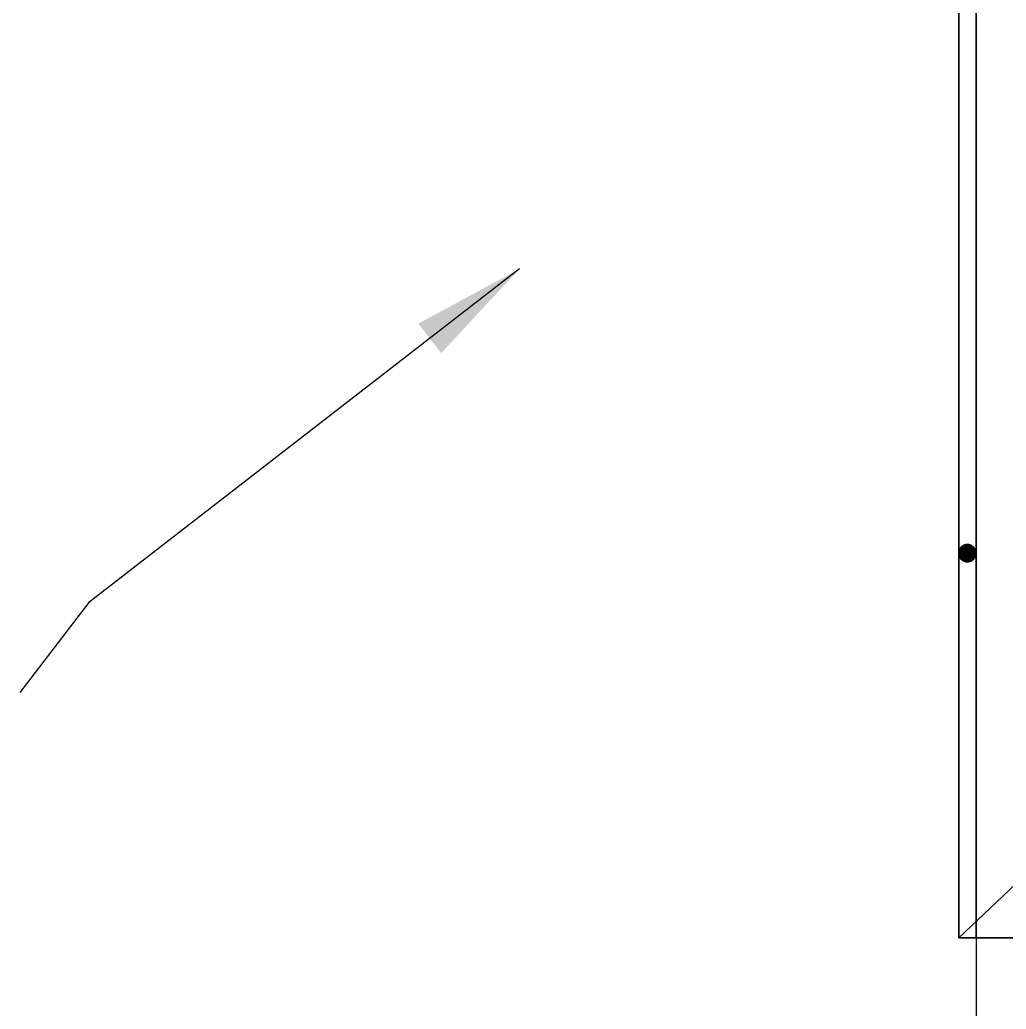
# Model space of a CAD drawing. Extents: x -1989 to 1557, y -2316 to 1157.
# Drawn here: x -351.4 to -66.3, y -45.6 to 240.3 of the extents above; entities that cross this region are included whole.
import ezdxf

# ---------------------------------------------------------------- set-up
doc = ezdxf.new("R2010")
doc.units = 0
doc.layers.get('0').update_dxf_attribs({"color": 13, "linetype": 'CONTINUOUS'})
for name, color, linetype in [('COLUMN', 5, 'CONTINUOUS'), ('RED_DUST_1', 12, 'CONTINUOUS'), ('SITE', 250, 'CONTINUOUS')]:
    doc.layers.add(name, color=color, linetype=linetype)
doc.dimstyles.get("Standard").update_dxf_attribs({"dimtxt": 0.18, "dimasz": 0.18, "dimexe": 0.18, "dimexo": 0.0625, "dimgap": 0.09, "dimtad": 0, "dimtih": 1, "dimtoh": 1, "dimdec": 4, "dimzin": 0, "dimtxsty": 'STANDARD', "dimcen": 0.09, "dimazin": 3, "dimtfac": 1, "dimtdec": 4, "dimtofl": 0, "dimtmove": 0, "dimatfit": 3, "dimtolj": 1, "dimtzin": 0})

# ---------------------------------------------------------------- blocks, each defined once
blk = doc.blocks.new('GROUP_8')
for p, q in [((0, 540), (0, 0)), ((0, 0), (570, 0))]:
    blk.add_line(p, q)
mesh = blk.add_polyface()
corners = [(570, 540), (0, 0), (0, 540), (570, 0)]
mesh.append_faces([[corners[k] for k in face] for face in [(0, 1, 2), (1, 0, 3)]], dxfattribs={"vtx0": -1})
blk = doc.blocks.new('GROUP_1')
at = {"color": 7}
for p, q in [((62.41, 2404.81, 190), (61.6, 2404.27, 190)), ((62.41, 2404.81), (61.6, 2404.27)), ((61.6, 2404.27), (62.41, 2404.81, 190)), ((62.12, 2404.67, 190), (61.96, 2404.57, 190)), ((62.28, 2404.75, 190), (62.12, 2404.67, 190)), ((62.45, 2404.83, 190), (62.28, 2404.75, 190)), ((63.37, 2405, 190), (62.41, 2404.81, 190)), ((63.37, 2405), (62.41, 2404.81)), ((62.41, 2404.81), (63.37, 2405, 190)), ((62.41, 2404.81, 190), (62.41, 2404.81)), ((62.63, 2404.89, 190), (62.45, 2404.83, 190)), ((62.81, 2404.94, 190), (62.63, 2404.89, 190)), ((62.99, 2404.97, 190), (62.81, 2404.94, 190)), ((63.18, 2404.99, 190), (62.99, 2404.97, 190)), ((63.37, 2405, 190), (63.18, 2404.99, 190)), ((64.32, 2404.81, 190), (63.37, 2405, 190)), ((63.37, 2405, 190), (63.37, 2405)), ((64.32, 2404.81), (63.37, 2405)), ((63.37, 2405), (64.32, 2404.81, 190)), ((63.55, 2404.99, 190), (63.37, 2405, 190)), ((63.74, 2404.97, 190), (63.55, 2404.99, 190)), ((63.92, 2404.94, 190), (63.74, 2404.97, 190)), ((64.1, 2404.89, 190), (63.92, 2404.94, 190)), ((64.28, 2404.83, 190), (64.1, 2404.89, 190)), ((64.45, 2404.75, 190), (64.28, 2404.83, 190)), ((65.13, 2404.27, 190), (64.32, 2404.81, 190)), ((65.13, 2404.27), (64.32, 2404.81)), ((64.32, 2404.81), (65.13, 2404.27, 190)), ((64.32, 2404.81, 190), (64.32, 2404.81)), ((64.62, 2404.67, 190), (64.45, 2404.75, 190)), ((64.77, 2404.57, 190), (64.62, 2404.67, 190)), ((61.06, 2403.46, 190), (60.87, 2402.5, 190)), ((61.06, 2403.46), (60.87, 2402.5)), ((60.87, 2402.5), (61.06, 2403.46, 190)), ((60.89, 2402.87, 190), (60.87, 2402.69, 190)), ((60.87, 2402.69, 190), (60.87, 2402.5, 190)), ((60.87, 2402.5, 190), (61.06, 2401.54, 190)), ((60.87, 2402.5, 190), (60.87, 2402.5)), ((60.87, 2402.5), (61.06, 2401.54)), ((61.06, 2401.54), (60.87, 2402.5, 190)), ((60.87, 2402.5, 190), (60.87, 2402.31, 190)), ((60.87, 2402.31, 190), (60.89, 2402.13, 190)), ((60.93, 2403.06, 190), (60.89, 2402.87, 190)), ((60.89, 2402.13, 190), (60.93, 2401.94, 190)), ((60.98, 2403.24, 190), (60.93, 2403.06, 190)), ((60.93, 2401.94, 190), (60.98, 2401.76, 190)), ((61.04, 2403.41, 190), (60.98, 2403.24, 190)), ((60.98, 2401.76, 190), (61.04, 2401.59, 190)), ((61.11, 2403.58, 190), (61.04, 2403.41, 190)), ((61.6, 2404.27, 190), (61.06, 2403.46, 190)), ((61.6, 2404.27), (61.06, 2403.46)), ((61.06, 2403.46), (61.6, 2404.27, 190)), ((61.06, 2403.46, 190), (61.06, 2403.46)), ((61.2, 2403.75, 190), (61.11, 2403.58, 190)), ((61.3, 2403.91, 190), (61.2, 2403.75, 190)), ((61.41, 2404.06, 190), (61.3, 2403.91, 190)), ((61.53, 2404.2, 190), (61.41, 2404.06, 190)), ((61.67, 2404.33, 190), (61.53, 2404.2, 190)), ((61.6, 2404.27, 190), (61.6, 2404.27)), ((61.81, 2404.45, 190), (61.67, 2404.33, 190)), ((61.96, 2404.57, 190), (61.81, 2404.45, 190)), ((64.93, 2404.45, 190), (64.77, 2404.57, 190)), ((65.07, 2404.33, 190), (64.93, 2404.45, 190)), ((65.2, 2404.2, 190), (65.07, 2404.33, 190)), ((65.68, 2403.46, 190), (65.13, 2404.27, 190)), ((65.13, 2404.27, 190), (65.13, 2404.27)), ((65.68, 2403.46), (65.13, 2404.27)), ((65.13, 2404.27), (65.68, 2403.46, 190)), ((65.32, 2404.06, 190), (65.2, 2404.2, 190)), ((65.43, 2403.91, 190), (65.32, 2404.06, 190)), ((65.53, 2403.75, 190), (65.43, 2403.91, 190)), ((65.62, 2403.58, 190), (65.53, 2403.75, 190)), ((65.69, 2403.41, 190), (65.62, 2403.58, 190)), ((65.87, 2402.5, 190), (65.68, 2403.46, 190)), ((65.87, 2402.5), (65.68, 2403.46)), ((65.68, 2403.46), (65.87, 2402.5, 190)), ((65.68, 2403.46, 190), (65.68, 2403.46)), ((65.68, 2401.54, 190), (65.87, 2402.5, 190)), ((65.68, 2401.54), (65.87, 2402.5)), ((65.87, 2402.5), (65.68, 2401.54, 190)), ((65.76, 2403.24, 190), (65.69, 2403.41, 190)), ((65.69, 2401.59, 190), (65.76, 2401.76, 190)), ((65.8, 2403.06, 190), (65.76, 2403.24, 190)), ((65.76, 2401.76, 190), (65.8, 2401.94, 190)), ((65.84, 2402.87, 190), (65.8, 2403.06, 190)), ((65.8, 2401.94, 190), (65.84, 2402.13, 190)), ((65.86, 2402.69, 190), (65.84, 2402.87, 190)), ((65.84, 2402.13, 190), (65.86, 2402.31, 190)), ((65.87, 2402.5, 190), (65.86, 2402.69, 190)), ((65.86, 2402.31, 190), (65.87, 2402.5, 190)), ((65.87, 2402.5, 190), (65.87, 2402.5)), ((61.04, 2401.59, 190), (61.11, 2401.42, 190)), ((61.06, 2401.54, 190), (61.6, 2400.73, 190)), ((61.06, 2401.54, 190), (61.06, 2401.54)), ((61.06, 2401.54), (61.6, 2400.73)), ((61.6, 2400.73), (61.06, 2401.54, 190)), ((61.11, 2401.42, 190), (61.2, 2401.25, 190)), ((61.2, 2401.25, 190), (61.3, 2401.09, 190)), ((61.3, 2401.09, 190), (61.41, 2400.94, 190)), ((61.41, 2400.94, 190), (61.53, 2400.8, 190)), ((61.53, 2400.8, 190), (61.67, 2400.67, 190)), ((61.6, 2400.73, 190), (62.41, 2400.19, 190)), ((61.6, 2400.73, 190), (61.6, 2400.73)), ((61.6, 2400.73), (62.41, 2400.19)), ((62.41, 2400.19), (61.6, 2400.73, 190)), ((61.67, 2400.67, 190), (61.81, 2400.55, 190)), ((61.81, 2400.55, 190), (61.96, 2400.43, 190)), ((61.96, 2400.43, 190), (62.12, 2400.33, 190)), ((62.12, 2400.33, 190), (62.28, 2400.25, 190)), ((62.28, 2400.25, 190), (62.45, 2400.17, 190)), ((62.41, 2400.19, 190), (63.37, 2400, 190)), ((62.41, 2400.19, 190), (62.41, 2400.19)), ((62.41, 2400.19), (63.37, 2400)), ((63.37, 2400), (62.41, 2400.19, 190)), ((62.45, 2400.17, 190), (62.63, 2400.11, 190)), ((62.63, 2400.11, 190), (62.81, 2400.06, 190)), ((62.81, 2400.06, 190), (62.99, 2400.03, 190)), ((62.99, 2400.03, 190), (63.18, 2400.01, 190)), ((63.18, 2400.01, 190), (63.37, 2400, 190)), ((63.37, 2400, 190), (64.32, 2400.19, 190)), ((63.37, 2400), (64.32, 2400.19)), ((64.32, 2400.19), (63.37, 2400, 190)), ((63.37, 2400, 190), (63.55, 2400.01, 190)), ((63.37, 2400, 190), (63.37, 2400)), ((63.55, 2400.01, 190), (63.74, 2400.03, 190)), ((63.74, 2400.03, 190), (63.92, 2400.06, 190)), ((63.92, 2400.06, 190), (64.1, 2400.11, 190)), ((64.1, 2400.11, 190), (64.28, 2400.17, 190)), ((64.28, 2400.17, 190), (64.45, 2400.25, 190)), ((64.32, 2400.19, 190), (65.13, 2400.73, 190)), ((64.32, 2400.19), (65.13, 2400.73)), ((65.13, 2400.73), (64.32, 2400.19, 190)), ((64.32, 2400.19, 190), (64.32, 2400.19)), ((64.45, 2400.25, 190), (64.62, 2400.33, 190)), ((64.62, 2400.33, 190), (64.77, 2400.43, 190)), ((64.77, 2400.43, 190), (64.93, 2400.55, 190)), ((64.93, 2400.55, 190), (65.07, 2400.67, 190)), ((65.07, 2400.67, 190), (65.2, 2400.8, 190)), ((65.13, 2400.73, 190), (65.68, 2401.54, 190)), ((65.13, 2400.73), (65.68, 2401.54)), ((65.68, 2401.54), (65.13, 2400.73, 190)), ((65.13, 2400.73, 190), (65.13, 2400.73)), ((65.2, 2400.8, 190), (65.32, 2400.94, 190)), ((65.32, 2400.94, 190), (65.43, 2401.09, 190)), ((65.43, 2401.09, 190), (65.53, 2401.25, 190)), ((65.53, 2401.25, 190), (65.62, 2401.42, 190)), ((65.62, 2401.42, 190), (65.69, 2401.59, 190)), ((65.68, 2401.54, 190), (65.68, 2401.54))]:
    blk.add_line(p, q, dxfattribs=at)
at = {"layer": 'COLUMN', "color": 7}
blk.add_polyline3d([(65.87, 2402.5, 190), (65.82, 2402.95, 190), (65.69, 2403.42, 190), (65.46, 2403.87, 190), (65.13, 2404.27, 190), (64.73, 2404.59, 190), (64.29, 2404.82, 190), (63.82, 2404.96, 190), (63.37, 2405, 190), (62.91, 2404.96, 190), (62.45, 2404.82, 190), (62, 2404.59, 190), (61.6, 2404.27, 190), (61.27, 2403.87, 190), (61.04, 2403.42, 190), (60.91, 2402.95, 190), (60.87, 2402.5, 190), (60.91, 2402.05, 190), (61.04, 2401.58, 190), (61.27, 2401.13, 190), (61.6, 2400.73, 190), (62, 2400.41, 190), (62.45, 2400.18, 190), (62.91, 2400.04, 190), (63.37, 2400, 190), (63.82, 2400.04, 190), (64.29, 2400.18, 190), (64.73, 2400.41, 190), (65.13, 2400.73, 190), (65.46, 2401.13, 190), (65.69, 2401.58, 190), (65.82, 2402.05, 190), (65.87, 2402.5, 190)], close=True, dxfattribs=at)
at = {"layer": 'RED_DUST_1', "color": 7}
blk.add_polyline3d([(154.65, 2831.29, 0), (635.87, 2831.29, 0), (635.87, 2291.29, 0), (65.87, 2291.29, 0), (65.87, 2742.5, 0), (154.65, 2831.29, 0)], close=True, dxfattribs=at)
at = {"layer": 'SITE', "color": 7}
blk.add_polyline3d([(65.87, 2742.5, 0), (65.87, 2.5, 0)], dxfattribs=at)
at = {"layer": 'COLUMN', "color": 7}
mesh = blk.add_polyface(dxfattribs=at)
corners = [(61.06, 2401.54, 190), (61.06, 2403.46, 190), (60.87, 2402.5, 190), (61.6, 2400.73, 190), (61.6, 2404.27, 190), (62.41, 2400.19, 190), (62.41, 2404.81, 190), (63.37, 2400, 190), (63.37, 2405, 190), (64.32, 2400.19, 190), (64.32, 2404.81, 190), (65.13, 2400.73, 190), (65.13, 2404.27, 190), (65.68, 2401.54, 190), (65.68, 2403.46, 190), (65.87, 2402.5, 190)]
mesh.append_faces([[corners[k] for k in face] for face in [(0, 1, 2), (14, 13, 15)]], dxfattribs={"vtx0": -1, "color": 7})
mesh.append_faces([[corners[k] for k in face] for face in [(1, 3, 4), (4, 5, 6), (6, 7, 8), (8, 9, 10), (10, 11, 12), (12, 13, 14)]], dxfattribs={"vtx0": -1, "vtx1": -1, "color": 7})
mesh.append_faces([[corners[k] for k in face] for face in [(1, 0, 3), (4, 3, 5), (6, 5, 7), (8, 7, 9), (10, 9, 11), (12, 11, 13)]], dxfattribs={"vtx0": -1, "vtx2": -1, "color": 7})
mesh = blk.add_polyface(dxfattribs=at)
corners = [(61.06, 2403.46), (61.06, 2401.54), (60.87, 2402.5), (61.6, 2404.27), (61.6, 2400.73), (62.41, 2404.81), (62.41, 2400.19), (63.37, 2405), (63.37, 2400), (64.32, 2404.81), (64.32, 2400.19), (65.13, 2404.27), (65.13, 2400.73), (65.68, 2403.46), (65.68, 2401.54), (65.87, 2402.5)]
mesh.append_faces([[corners[k] for k in face] for face in [(0, 1, 2), (14, 13, 15)]], dxfattribs={"vtx0": -1, "color": 7})
mesh.append_faces([[corners[k] for k in face] for face in [(1, 3, 4), (4, 5, 6), (6, 7, 8), (8, 9, 10), (10, 11, 12), (12, 13, 14)]], dxfattribs={"vtx0": -1, "vtx1": -1, "color": 7})
mesh.append_faces([[corners[k] for k in face] for face in [(1, 0, 3), (4, 3, 5), (6, 5, 7), (8, 7, 9), (10, 9, 11), (12, 11, 13)]], dxfattribs={"vtx0": -1, "vtx2": -1, "color": 7})
mesh = blk.add_polyface(dxfattribs=at)
corners = [(60.87, 2402.31, 190), (60.87, 2402.69, 190), (60.87, 2402.5, 190), (60.89, 2402.13, 190), (60.89, 2402.87, 190), (60.93, 2401.94, 190), (60.93, 2403.06, 190), (60.98, 2401.76, 190), (60.98, 2403.24, 190), (61.04, 2401.59, 190), (61.04, 2403.41, 190), (61.11, 2401.42, 190), (61.11, 2403.58, 190), (61.2, 2401.25, 190), (61.2, 2403.75, 190), (61.3, 2401.09, 190), (61.3, 2403.91, 190), (61.41, 2400.94, 190), (61.41, 2404.06, 190), (61.53, 2400.8, 190), (61.53, 2404.2, 190), (61.67, 2400.67, 190), (61.67, 2404.33, 190), (61.81, 2400.55, 190), (61.81, 2404.45, 190), (61.96, 2400.43, 190), (61.96, 2404.57, 190), (62.12, 2400.33, 190), (62.12, 2404.67, 190), (62.28, 2400.25, 190), (62.28, 2404.75, 190), (62.45, 2400.17, 190), (62.45, 2404.83, 190), (62.63, 2400.11, 190), (62.63, 2404.89, 190), (62.81, 2400.06, 190), (62.81, 2404.94, 190), (62.99, 2400.03, 190), (62.99, 2404.97, 190), (63.18, 2400.01, 190), (63.18, 2404.99, 190), (63.37, 2400, 190), (63.37, 2405, 190), (63.55, 2400.01, 190), (63.55, 2404.99, 190), (63.74, 2400.03, 190), (63.74, 2404.97, 190), (63.92, 2400.06, 190), (63.92, 2404.94, 190), (64.1, 2400.11, 190), (64.1, 2404.89, 190), (64.28, 2400.17, 190), (64.28, 2404.83, 190), (64.45, 2400.25, 190), (64.45, 2404.75, 190), (64.62, 2400.33, 190), (64.62, 2404.67, 190), (64.77, 2400.43, 190), (64.77, 2404.57, 190), (64.93, 2400.55, 190), (64.93, 2404.45, 190), (65.07, 2400.67, 190), (65.07, 2404.33, 190), (65.2, 2400.8, 190), (65.2, 2404.2, 190), (65.32, 2400.94, 190), (65.32, 2404.06, 190), (65.43, 2401.09, 190), (65.43, 2403.91, 190), (65.53, 2401.25, 190), (65.53, 2403.75, 190), (65.62, 2401.42, 190), (65.62, 2403.58, 190), (65.69, 2401.59, 190), (65.69, 2403.41, 190), (65.76, 2401.76, 190), (65.76, 2403.24, 190), (65.8, 2401.94, 190), (65.8, 2403.06, 190), (65.84, 2402.13, 190), (65.84, 2402.87, 190), (65.86, 2402.31, 190), (65.86, 2402.69, 190), (65.87, 2402.5, 190)]
mesh.append_faces([[corners[k] for k in face] for face in [(0, 1, 2), (82, 81, 83)]], dxfattribs={"vtx0": -1, "color": 7})
mesh.append_faces([[corners[k] for k in face] for face in [(1, 3, 4), (4, 5, 6), (6, 7, 8), (8, 9, 10), (10, 11, 12), (12, 13, 14), (14, 15, 16), (16, 17, 18), (18, 19, 20), (20, 21, 22), (22, 23, 24), (24, 25, 26), (26, 27, 28), (28, 29, 30), (30, 31, 32), (32, 33, 34), (34, 35, 36), (36, 37, 38), (38, 39, 40), (40, 41, 42), (42, 43, 44), (44, 45, 46), (46, 47, 48), (48, 49, 50), (50, 51, 52), (52, 53, 54), (54, 55, 56), (56, 57, 58), (58, 59, 60), (60, 61, 62), (62, 63, 64), (64, 65, 66), (66, 67, 68), (68, 69, 70), (70, 71, 72), (72, 73, 74), (74, 75, 76), (76, 77, 78), (78, 79, 80), (80, 81, 82)]], dxfattribs={"vtx0": -1, "vtx1": -1, "color": 7})
mesh.append_faces([[corners[k] for k in face] for face in [(1, 0, 3), (4, 3, 5), (6, 5, 7), (8, 7, 9), (10, 9, 11), (12, 11, 13), (14, 13, 15), (16, 15, 17), (18, 17, 19), (20, 19, 21), (22, 21, 23), (24, 23, 25), (26, 25, 27), (28, 27, 29), (30, 29, 31), (32, 31, 33), (34, 33, 35), (36, 35, 37), (38, 37, 39), (40, 39, 41), (42, 41, 43), (44, 43, 45), (46, 45, 47), (48, 47, 49), (50, 49, 51), (52, 51, 53), (54, 53, 55), (56, 55, 57), (58, 57, 59), (60, 59, 61), (62, 61, 63), (64, 63, 65), (66, 65, 67), (68, 67, 69), (70, 69, 71), (72, 71, 73), (74, 73, 75), (76, 75, 77), (78, 77, 79), (80, 79, 81)]], dxfattribs={"vtx0": -1, "vtx2": -1, "color": 7})
mesh = blk.add_polyface(dxfattribs=at)
corners = [(62.41, 2404.81, 190), (62.41, 2404.81), (61.6, 2404.27)]
mesh.append_faces([[corners[k] for k in face] for face in [(0, 1, 2)]], dxfattribs={"color": 7})
mesh = blk.add_polyface(dxfattribs=at)
corners = [(62.41, 2404.81, 190), (61.6, 2404.27), (61.6, 2404.27, 190)]
mesh.append_faces([[corners[k] for k in face] for face in [(0, 1, 2)]], dxfattribs={"color": 7})
mesh = blk.add_polyface(dxfattribs=at)
corners = [(63.37, 2405, 190), (63.37, 2405), (62.41, 2404.81)]
mesh.append_faces([[corners[k] for k in face] for face in [(0, 1, 2)]], dxfattribs={"color": 7})
mesh = blk.add_polyface(dxfattribs=at)
corners = [(63.37, 2405, 190), (62.41, 2404.81), (62.41, 2404.81, 190)]
mesh.append_faces([[corners[k] for k in face] for face in [(0, 1, 2)]], dxfattribs={"color": 7})
mesh = blk.add_polyface(dxfattribs=at)
corners = [(64.32, 2404.81, 190), (64.32, 2404.81), (63.37, 2405)]
mesh.append_faces([[corners[k] for k in face] for face in [(0, 1, 2)]], dxfattribs={"color": 7})
mesh = blk.add_polyface(dxfattribs=at)
corners = [(64.32, 2404.81, 190), (63.37, 2405), (63.37, 2405, 190)]
mesh.append_faces([[corners[k] for k in face] for face in [(0, 1, 2)]], dxfattribs={"color": 7})
mesh = blk.add_polyface(dxfattribs=at)
corners = [(65.13, 2404.27, 190), (65.13, 2404.27), (64.32, 2404.81)]
mesh.append_faces([[corners[k] for k in face] for face in [(0, 1, 2)]], dxfattribs={"color": 7})
mesh = blk.add_polyface(dxfattribs=at)
corners = [(65.13, 2404.27, 190), (64.32, 2404.81), (64.32, 2404.81, 190)]
mesh.append_faces([[corners[k] for k in face] for face in [(0, 1, 2)]], dxfattribs={"color": 7})
mesh = blk.add_polyface(dxfattribs=at)
corners = [(61.06, 2403.46), (60.87, 2402.5), (61.06, 2403.46, 190)]
mesh.append_faces([[corners[k] for k in face] for face in [(0, 1, 2)]], dxfattribs={"color": 7})
mesh = blk.add_polyface(dxfattribs=at)
corners = [(61.06, 2403.46, 190), (60.87, 2402.5), (60.87, 2402.5, 190)]
mesh.append_faces([[corners[k] for k in face] for face in [(0, 1, 2)]], dxfattribs={"color": 7})
mesh = blk.add_polyface(dxfattribs=at)
corners = [(60.87, 2402.5), (61.06, 2401.54), (60.87, 2402.5, 190)]
mesh.append_faces([[corners[k] for k in face] for face in [(0, 1, 2)]], dxfattribs={"color": 7})
mesh = blk.add_polyface(dxfattribs=at)
corners = [(60.87, 2402.5, 190), (61.06, 2401.54), (61.06, 2401.54, 190)]
mesh.append_faces([[corners[k] for k in face] for face in [(0, 1, 2)]], dxfattribs={"color": 7})
mesh = blk.add_polyface(dxfattribs=at)
corners = [(61.6, 2404.27), (61.06, 2403.46), (61.6, 2404.27, 190)]
mesh.append_faces([[corners[k] for k in face] for face in [(0, 1, 2)]], dxfattribs={"color": 7})
mesh = blk.add_polyface(dxfattribs=at)
corners = [(61.6, 2404.27, 190), (61.06, 2403.46), (61.06, 2403.46, 190)]
mesh.append_faces([[corners[k] for k in face] for face in [(0, 1, 2)]], dxfattribs={"color": 7})
mesh = blk.add_polyface(dxfattribs=at)
corners = [(65.13, 2404.27), (65.68, 2403.46, 190), (65.68, 2403.46)]
mesh.append_faces([[corners[k] for k in face] for face in [(0, 1, 2)]], dxfattribs={"color": 7})
mesh = blk.add_polyface(dxfattribs=at)
corners = [(65.13, 2404.27, 190), (65.68, 2403.46, 190), (65.13, 2404.27)]
mesh.append_faces([[corners[k] for k in face] for face in [(0, 1, 2)]], dxfattribs={"color": 7})
mesh = blk.add_polyface(dxfattribs=at)
corners = [(65.68, 2403.46), (65.87, 2402.5, 190), (65.87, 2402.5)]
mesh.append_faces([[corners[k] for k in face] for face in [(0, 1, 2)]], dxfattribs={"color": 7})
mesh = blk.add_polyface(dxfattribs=at)
corners = [(65.68, 2403.46, 190), (65.87, 2402.5, 190), (65.68, 2403.46)]
mesh.append_faces([[corners[k] for k in face] for face in [(0, 1, 2)]], dxfattribs={"color": 7})
mesh = blk.add_polyface(dxfattribs=at)
corners = [(65.87, 2402.5), (65.68, 2401.54, 190), (65.68, 2401.54)]
mesh.append_faces([[corners[k] for k in face] for face in [(0, 1, 2)]], dxfattribs={"color": 7})
mesh = blk.add_polyface(dxfattribs=at)
corners = [(65.87, 2402.5, 190), (65.68, 2401.54, 190), (65.87, 2402.5)]
mesh.append_faces([[corners[k] for k in face] for face in [(0, 1, 2)]], dxfattribs={"color": 7})
mesh = blk.add_polyface(dxfattribs=at)
corners = [(61.06, 2401.54), (61.6, 2400.73), (61.06, 2401.54, 190)]
mesh.append_faces([[corners[k] for k in face] for face in [(0, 1, 2)]], dxfattribs={"color": 7})
mesh = blk.add_polyface(dxfattribs=at)
corners = [(61.06, 2401.54, 190), (61.6, 2400.73), (61.6, 2400.73, 190)]
mesh.append_faces([[corners[k] for k in face] for face in [(0, 1, 2)]], dxfattribs={"color": 7})
mesh = blk.add_polyface(dxfattribs=at)
corners = [(61.6, 2400.73, 190), (61.6, 2400.73), (62.41, 2400.19)]
mesh.append_faces([[corners[k] for k in face] for face in [(0, 1, 2)]], dxfattribs={"color": 7})
mesh = blk.add_polyface(dxfattribs=at)
corners = [(61.6, 2400.73, 190), (62.41, 2400.19), (62.41, 2400.19, 190)]
mesh.append_faces([[corners[k] for k in face] for face in [(0, 1, 2)]], dxfattribs={"color": 7})
mesh = blk.add_polyface(dxfattribs=at)
corners = [(62.41, 2400.19, 190), (62.41, 2400.19), (63.37, 2400)]
mesh.append_faces([[corners[k] for k in face] for face in [(0, 1, 2)]], dxfattribs={"color": 7})
mesh = blk.add_polyface(dxfattribs=at)
corners = [(62.41, 2400.19, 190), (63.37, 2400), (63.37, 2400, 190)]
mesh.append_faces([[corners[k] for k in face] for face in [(0, 1, 2)]], dxfattribs={"color": 7})
mesh = blk.add_polyface(dxfattribs=at)
corners = [(63.37, 2400, 190), (63.37, 2400), (64.32, 2400.19)]
mesh.append_faces([[corners[k] for k in face] for face in [(0, 1, 2)]], dxfattribs={"color": 7})
mesh = blk.add_polyface(dxfattribs=at)
corners = [(63.37, 2400, 190), (64.32, 2400.19), (64.32, 2400.19, 190)]
mesh.append_faces([[corners[k] for k in face] for face in [(0, 1, 2)]], dxfattribs={"color": 7})
mesh = blk.add_polyface(dxfattribs=at)
corners = [(64.32, 2400.19, 190), (64.32, 2400.19), (65.13, 2400.73)]
mesh.append_faces([[corners[k] for k in face] for face in [(0, 1, 2)]], dxfattribs={"color": 7})
mesh = blk.add_polyface(dxfattribs=at)
corners = [(64.32, 2400.19, 190), (65.13, 2400.73), (65.13, 2400.73, 190)]
mesh.append_faces([[corners[k] for k in face] for face in [(0, 1, 2)]], dxfattribs={"color": 7})
mesh = blk.add_polyface(dxfattribs=at)
corners = [(65.68, 2401.54), (65.13, 2400.73, 190), (65.13, 2400.73)]
mesh.append_faces([[corners[k] for k in face] for face in [(0, 1, 2)]], dxfattribs={"color": 7})
mesh = blk.add_polyface(dxfattribs=at)
corners = [(65.68, 2401.54, 190), (65.13, 2400.73, 190), (65.68, 2401.54)]
mesh.append_faces([[corners[k] for k in face] for face in [(0, 1, 2)]], dxfattribs={"color": 7})

msp = doc.modelspace()

# ---------------------------------------------------------------- block references
at = {"color": 7}
msp.add_blockref('GROUP_1', (-140.87, -2316.29), dxfattribs=at)
at = {"color": 251}
msp.add_blockref('GROUP_8', (-79.98, -25, -0.5), dxfattribs=at)

# ---------------------------------------------------------------- leaders
at = {"color": 18}
msp.add_leader([(-206.98, 168.34, 197.69), (-331.43, 71.92, 349.3), (-351.35, 45.91, 349.3)], dimstyle='STANDARD', override={"dimasz": 32.766499}, dxfattribs=at)

doc.saveas('drawing.dxf')
